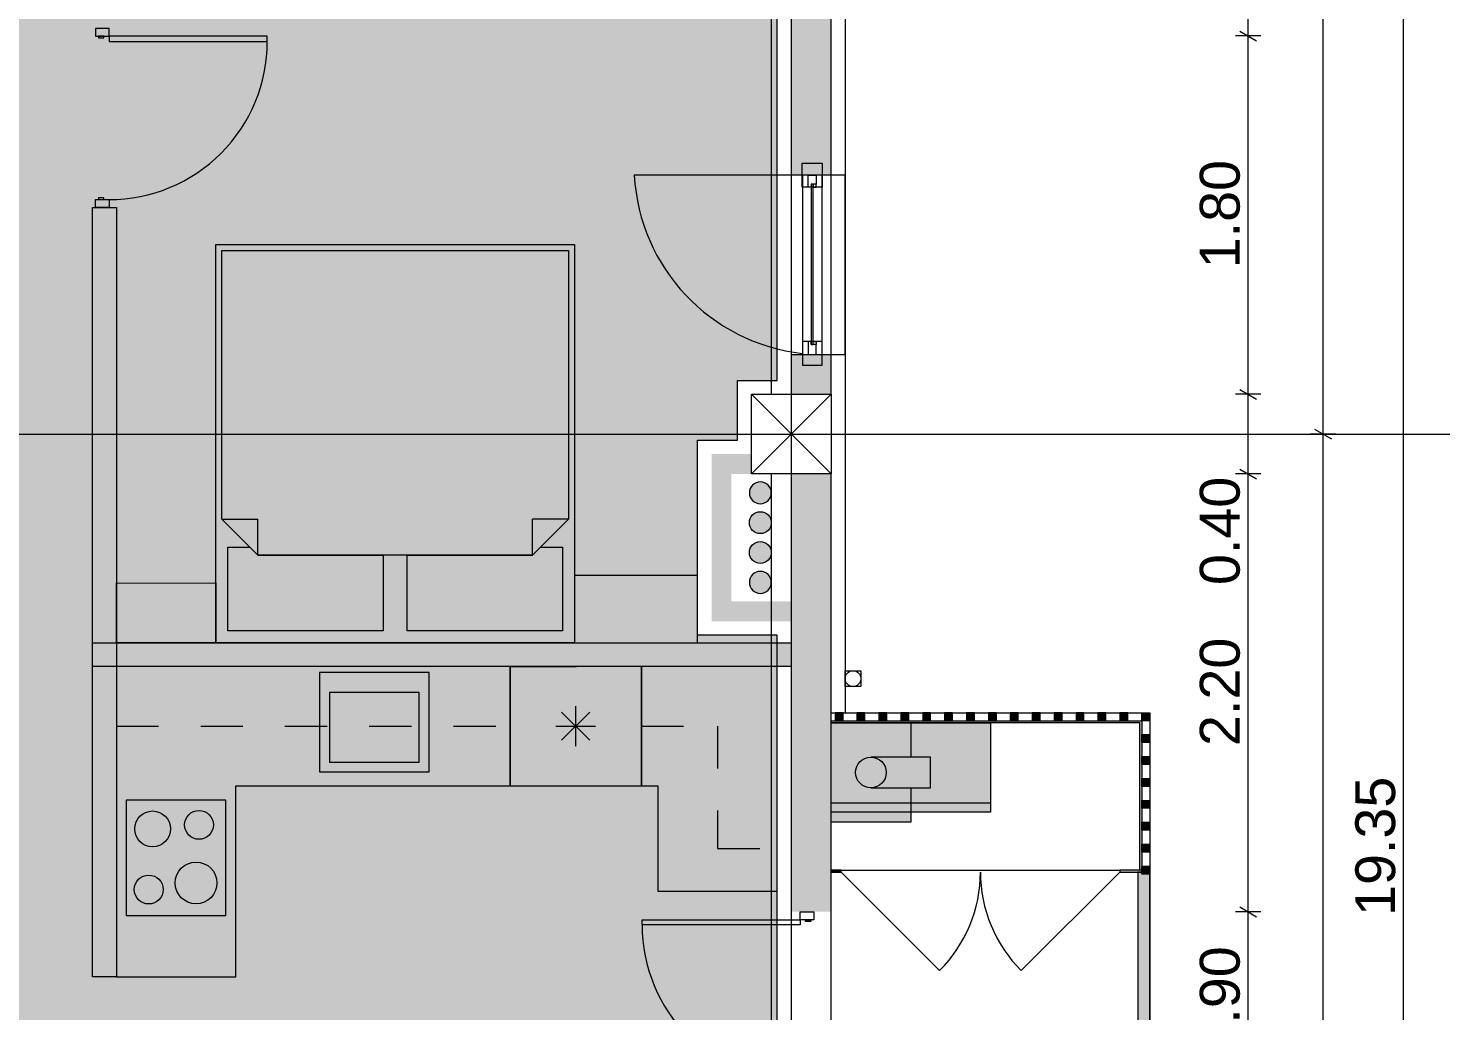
# Model space of a CAD drawing. Header units: millimetres. Extents: x 475159934 to 476245151, y 4620917055 to 4621447368.
# Drawn here: x 475293093 to 475300186, y 4621099719 to 4621104655 of the extents above; entities that cross this region are included whole.
import ezdxf

# ---------------------------------------------------------------- set-up
doc = ezdxf.new("R2010")
doc.units = ezdxf.units.MM
doc.header["$MEASUREMENT"] = 0
doc.linetypes.add('Dashed', pattern=[423.333333, 211.666667, -211.666667])
for name, color, linetype, lineweight in [('2D Drafting - General_Pen_No__1_Pen_No__7', 7, 'Continuous', 0), ('2D Drafting - General_Pen_No__250_Pen_No__2_Pen_No__250', 7, 'Continuous', 0), ('2D Drafting - General_Pen_No__250_Pen_No__2_Pen_No__7', 7, 'Continuous', 0), ('2D Drafting - General_Pen_No__250_Pen_No__7_Pen_No__250', 7, 'Continuous', 0), ('2D Drafting - General_Pen_No__250_Pen_No__7_Pen_No__7', 7, 'Continuous', 0), ('2D Drafting - General_Pen_No__7_Pen_No__7_Pen_No__7', 7, 'Continuous', 0), ('Doors_Pen_No__7_Pen_No__7_Pen_No__7', 7, 'Continuous', 0), ('G-Anno-Nplt_Pen_No__151', 151, 'Continuous', 0), ('G-Anno-Nplt_Pen_No__4', 7, 'Continuous', 0), ('gegmebi_Pen_No__1_Pen_No__7', 7, 'Continuous', 0), ('gegmebi_Pen_No__7_Pen_No__7', 7, 'Continuous', 0), ('kar-panjara_Pen_No__7_Pen_No__7_Pen_No__7', 7, 'Continuous', 0), ('New_0. გაღებები_Pen_No__210', 6, 'Continuous', 0), ('New_2D Drafting - General_Pen_No__250_Pen_No__7_Pen_No__255', 255, 'Continuous', 0), ('New_2D Drafting - General_Pen_No__30_Pen_No__9_Pen_No__9_Pen_No__255', 255, 'Continuous', 0), ('New_2D Drafting - General_Pen_No__30_Pen_No__9_Pen_No__9_Pen_No__7', 7, 'Continuous', 0), ('New_G-Anno-Nplt_Pen_No__255', 255, 'Continuous', 0), ('New_G-Anno-Nplt_Pen_No__4', 7, 'Continuous', 0), ('New_reg_nak_Pen_No__250', 7, 'Continuous', 0), ('New_reg_nak_Pen_No__7', 7, 'Continuous', 0), ('New_Structural - Bearing_Pen_No__250', 7, 'Continuous', 0), ('shaxtebi da milebi_Pen_No__1_Pen_No__1_Pen_No__1', 1, 'Continuous', 0), ('shaxtebi da milebi_Pen_No__5_Pen_No__5_Pen_No__5', 5, 'Continuous', 0), ('zoma_Pen_No__1', 1, 'Continuous', 0), ('zoma_Pen_No__142', 142, 'Continuous', 0), ('zoma_Pen_No__5_Pen_No__5', 5, 'Continuous', 0)]:
    doc.layers.add(name, color=color, linetype=linetype, lineweight=lineweight)
for name, color, linetype, lineweight, true_color in [('New_G-Anno-Nplt_Pen_No__252', 7, 'Continuous', 0, 0x666666), ('New_Interior - Furniture _Pen_No__252', 7, 'Continuous', 0, 0x666666), ('New_R03_Nakveti_Pen_No__252', 7, 'Continuous', 0, 0x666666), ('shaxtebi da milebi_Pen_No__5_Pen_No__5_Pen_No__252', 7, 'Continuous', 0, 0x666666)]:
    doc.layers.add(name, color=color, linetype=linetype, lineweight=lineweight, true_color=true_color)
for name, color, linetype in [('New_Interior - Furniture', 7, 'Continuous'), ('New_R03_Nakveti', 7, 'Continuous'), ('zoma', 7, 'Continuous')]:
    doc.layers.add(name, color=color, linetype=linetype)
doc.styles.add('GENERATED_STYLE_3', font='arial.ttf')
doc.dimstyles.new('GENERATED_STYLE__12', dxfattribs={"dimtxt": 500, "dimasz": 228, "dimexe": 0.18, "dimexo": 3, "dimgap": 0, "dimtad": 1, "dimtih": 1, "dimtoh": 1, "dimlfac": 0.001, "dimzin": 0, "dimdsep": 46, "dimtxsty": 'GENERATED_STYLE_3', "dimblk": 'ARROWHEAD_2', "dimblk1": 'ARROWHEAD_2', "dimblk2": 'ARROWHEAD_2', "dimcen": 0.09, "dimclrd": 1, "dimclre": 1, "dimclrt": 1, "dimadec": 0, "dimazin": 0, "dimtfac": 1, "dimtdec": 4, "dimtmove": 2, "dimatfit": 3, "dimfxl": 1, "dimtolj": 1, "dimtzin": 0, "dimarcsym": 0})
doc.dimstyles.new('GENERATED_STYLE__3', dxfattribs={"dimtxt": 200, "dimasz": 64.421331, "dimexe": 0.18, "dimexo": 3, "dimgap": 0, "dimtad": 1, "dimtih": 1, "dimtoh": 1, "dimlfac": 0.001, "dimzin": 0, "dimdsep": 46, "dimtxsty": 'GENERATED_STYLE_3', "dimblk": 'ARROWHEAD_2', "dimblk1": 'ARROWHEAD_2', "dimblk2": 'ARROWHEAD_2', "dimcen": 0.09, "dimclrd": 142, "dimclre": 142, "dimclrt": 142, "dimadec": 0, "dimazin": 0, "dimtfac": 1, "dimtdec": 4, "dimtmove": 0, "dimatfit": 3, "dimfxl": 1, "dimtolj": 1, "dimtzin": 0, "dimarcsym": 0})
doc.dimstyles.new('GENERATED_STYLE__6', dxfattribs={"dimtxt": 200, "dimasz": 64.421331, "dimexe": 0.18, "dimexo": 3, "dimgap": 0, "dimtad": 1, "dimlfac": 0.001, "dimzin": 0, "dimdsep": 46, "dimtxsty": 'GENERATED_STYLE_3', "dimblk": 'ARROWHEAD_2', "dimblk1": 'ARROWHEAD_2', "dimblk2": 'ARROWHEAD_2', "dimcen": 0.09, "dimclrd": 142, "dimclre": 142, "dimclrt": 142, "dimadec": 0, "dimazin": 0, "dimtfac": 1, "dimtdec": 4, "dimtmove": 0, "dimatfit": 3, "dimfxl": 1, "dimtolj": 1, "dimtzin": 0, "dimarcsym": 0})

# ---------------------------------------------------------------- blocks, each defined once
blk = doc.blocks.new('Kitchen Layout 26_2')
at = {"layer": 'New_Interior - Furniture _Pen_No__252', "color": 251, "linetype": 'Dashed', "lineweight": 0, "true_color": 0x666666}
for p, q in [((4009.1, 2811.2), (4009, 834.5)), ((4309.1, 2811.2), (4009.1, 2811.2)), ((4309, 834.5), (4309.1, 2811.2)), ((4009, 834.5), (4309, 834.5)), ((4309, 175.1), (4009, 175.1)), ((4009, 175.1), (4009, -207.5)), ((4309, -507.5), (4309, 175.1)), ((3394.3, -207.4), (3394.2, -507.4)), ((4009, -207.5), (3394.3, -207.4)), ((3394.2, -507.4), (4309, -507.5))]:
    blk.add_line(p, q, dxfattribs=at)
at = {"layer": 'New_Interior - Furniture _Pen_No__252', "color": 251, "linetype": 'Continuous', "lineweight": 0, "true_color": 0x666666}
for p, q in [((3829, 1740.9), (3829, 1290.9)), ((4179, 1740.9), (3829, 1740.9)), ((4179, 1290.9), (4179, 1740.9)), ((3829, 1290.9), (4179, 1290.9)), ((3938.3, 575.5), (4079.7, 434.1)), ((3938.3, 434.1), (4079.7, 575.5)), ((4009, 604.8), (4009, 404.8)), ((3909, 504.8), (4109, 504.8))]:
    blk.add_line(p, q, dxfattribs=at)
at = {"layer": 'New_Interior - Furniture _Pen_No__252', "color": 251, "linetype": 'Continuous', "lineweight": 0, "true_color": 0x666666, "flags": 128}
for points in [[(4309.1, 2811.2), (2750.7, 2811.2), (2750.7, 2211.2), (3709.1, 2211.2), (3709, 834.5), (4309, 834.5), (4309, 503.1)], [(3058, 2261.2), (3638, 2261.2), (3638, 2761.2), (3058, 2761.2)], [(3779, 1790.9), (3779, 1240.9), (4279, 1240.9), (4279, 1790.9)], [(3709, 834.5), (3709, 175.1), (4309, 175.1), (4309, 834.5)], [(3179.7, -507.4), (4309, -507.5), (4309, 175.1), (3709, 175.1), (3709, 92.5), (3179.7, 92.6)]]:
    blk.add_lwpolyline(points, close=True, dxfattribs=at)
at = {"layer": 'New_Interior - Furniture _Pen_No__252', "color": 251, "linetype": 'Continuous', "lineweight": 0, "true_color": 0x666666}
for centre, radius in [((3188.5, 2648.7), 72.5), ((3493, 2629.2), 90), ((3221.5, 2411.2), 105), ((3513.3, 2396.2), 72.5)]:
    blk.add_circle(centre, radius, dxfattribs=at)
blk = doc.blocks.new('Bed Layout 23_3')
at = {"layer": 'New_R03_Nakveti_Pen_No__252', "color": 251, "linetype": 'Continuous', "lineweight": 0, "true_color": 0x666666}
for p, q in [((-900, 0), (-1400, 0)), ((-1400, 0), (-1400, -300)), ((-900, -300), (-900, 0)), ((900, 0), (-900, 0)), ((-900, 0), (-900, -2000)), ((900, -2000), (900, 0)), ((-1400, -300), (-900, -300)), ((-690, -440), (-870, -620)), ((0, -440), (-690, -440)), ((-690, -440), (-690, -620)), ((690, -440), (0, -440)), ((870, -620), (690, -440)), ((690, -440), (690, -620)), ((-870, -620), (-870, -1970)), ((-870, -620), (-690, -620)), ((870, -620), (690, -620)), ((870, -1970), (870, -620)), ((-870, -1970), (0, -1970)), ((0, -1970), (870, -1970)), ((-900, -2000), (900, -2000))]:
    blk.add_line(p, q, dxfattribs=at)
at = {"layer": 'New_R03_Nakveti_Pen_No__252', "color": 251, "linetype": 'Continuous', "lineweight": 0, "true_color": 0x666666, "flags": 128}
for points in [[(-60, -440), (-60, -60), (-840, -60), (-840, -480), (-730, -480), (-690, -440)], [(690, -440), (730, -480), (840, -480), (840, -60), (60, -60), (60, -440)]]:
    blk.add_lwpolyline(points, close=True, dxfattribs=at)
blk = doc.blocks.new('*D772', base_point=(475826095.8, 4621095193.2))
at = {"layer": 'zoma_Pen_No__1', "color": 1, "linetype": 'Continuous', "lineweight": 0, "transparency": 16777216}
for p, q in [((475297124.3, 4621109991.4), (475297124.3, 4621110441.4)), ((475305220.5, 4621109991.4), (475305220.5, 4621110441.4)), ((475297211, 4621110366.4), (475297037.7, 4621110066.4)), ((475305133.9, 4621110066.4), (475305307.1, 4621110366.4)), ((475296977.6, 4621110216.4), (475297124.3, 4621110216.4)), ((475297124.3, 4621110216.4), (475305220.5, 4621110216.4)), ((475305220.5, 4621110216.4), (475305367.2, 4621110216.4))]:
    blk.add_line(p, q, dxfattribs=at)
at = {"layer": 'zoma_Pen_No__1', "color": 1, "lineweight": 0, "transparency": 16777216, "insert": (475302336.9, 4621110316.4), "char_height": 500, "attachment_point": 7, "style": 'GENERATED_STYLE_3'}
blk.add_mtext('\\A1;{\\pql;\\fArial|b0|i0|c204|p0;\\W1.000000;69.63}', dxfattribs=at)
blk = doc.blocks.new('ARROWHEAD_2')
at = {"color": 0, "linetype": 'Continuous', "lineweight": 0}
for p, q in [((-0.378, -0.655), (0.378, 0.655)), ((0, 0), (-1, 0))]:
    blk.add_line(p, q, dxfattribs=at)
blk = doc.blocks.new('*D816', base_point=(475826095.8, 4621095193.2))
at = {"layer": 'zoma_Pen_No__142', "color": 142, "linetype": 'Continuous', "lineweight": 0, "transparency": 16777216}
for p, q in [((475290248.8, 4621088996.9), (475290199.9, 4621088912.2)), ((475290224.3, 4621088891), (475290224.3, 4621089018.1)), ((475296748.8, 4621088996.9), (475296699.9, 4621088912.2)), ((475296724.3, 4621088891), (475296724.3, 4621089018.1)), ((475290224.3, 4621088954.5), (475296724.3, 4621088954.5))]:
    blk.add_line(p, q, dxfattribs=at)
at = {"layer": 'zoma_Pen_No__142', "color": 142, "lineweight": 0, "transparency": 16777216, "char_height": 200, "attachment_point": 7, "style": 'GENERATED_STYLE_3'}
for s, insert in [('\\A1;{\\pql;\\fArial|b0|i0|c204|p0;\\W1.000000;6.50}', (475293207.4, 4621088994.5)), ('\\A1;{\\pql;\\fArial|b0|i0|c204|p0;\\W1.000000;0.40}', (475296166, 4621088994.5))]:
    blk.add_mtext(s, dxfattribs=dict(at, insert=insert))
blk = doc.blocks.new('*D817', base_point=(475826095.8, 4621095193.2))
at = {"layer": 'zoma_Pen_No__142', "color": 142, "linetype": 'Continuous', "lineweight": 0, "transparency": 16777216}
for p, q in [((475296748.8, 4621088996.9), (475296699.9, 4621088912.2)), ((475296724.3, 4621088891), (475296724.3, 4621089018.1)), ((475297099.9, 4621088912.2), (475297148.8, 4621088996.9)), ((475297124.3, 4621088891), (475297124.3, 4621089018.1)), ((475296724.3, 4621088954.5), (475297124.3, 4621088954.5)), ((475297124.3, 4621088954.5), (475297165.8, 4621088954.5))]:
    blk.add_line(p, q, dxfattribs=at)
blk = doc.blocks.new('*D931', base_point=(475826095.8, 4621095193.2))
at = {"layer": 'zoma_Pen_No__142', "color": 142, "linetype": 'Continuous', "lineweight": 0, "transparency": 16777216}
for p, q in [((475299658.1, 4621102616.4), (475299530.9, 4621102616.4)), ((475299552.1, 4621102640.9), (475299636.9, 4621102592)), ((475299594.5, 4621095216.4), (475299594.5, 4621102616.4)), ((475299552.1, 4621095240.9), (475299636.9, 4621095192)), ((475299658.1, 4621095216.4), (475299530.9, 4621095216.4))]:
    blk.add_line(p, q, dxfattribs=at)
at = {"layer": 'zoma_Pen_No__142', "color": 142, "lineweight": 0, "transparency": 16777216, "insert": (475299554.5, 4621098649.5), "char_height": 200, "attachment_point": 7, "rotation": 90, "style": 'GENERATED_STYLE_3'}
blk.add_mtext('\\A1;{\\pql;\\fArial|b0|i0|c204|p0;\\W1.000000;7.40}', dxfattribs=at)
blk = doc.blocks.new('*D932', base_point=(475826095.8, 4621095193.2))
at = {"layer": 'zoma_Pen_No__142', "color": 142, "linetype": 'Continuous', "lineweight": 0, "transparency": 16777216}
for p, q in [((475299658.1, 4621110016.4), (475299530.9, 4621110016.4)), ((475299636.9, 4621109992), (475299552.1, 4621110040.9)), ((475299594.5, 4621102616.4), (475299594.5, 4621110016.4)), ((475299658.1, 4621102616.4), (475299530.9, 4621102616.4)), ((475299552.1, 4621102640.9), (475299636.9, 4621102592))]:
    blk.add_line(p, q, dxfattribs=at)
at = {"layer": 'zoma_Pen_No__142', "color": 142, "lineweight": 0, "transparency": 16777216, "insert": (475299554.5, 4621106049.5), "char_height": 200, "attachment_point": 7, "rotation": 90, "style": 'GENERATED_STYLE_3'}
blk.add_mtext('\\A1;{\\pql;\\fArial|b0|i0|c204|p0;\\W1.000000;7.40}', dxfattribs=at)
blk = doc.blocks.new('*D934', base_point=(475826095.8, 4621095193.2))
at = {"layer": 'zoma_Pen_No__142', "color": 142, "linetype": 'Continuous', "lineweight": 0, "transparency": 16777216}
for p, q in [((475300063, 4621110216.4), (475299935.8, 4621110216.4)), ((475300041.8, 4621110192), (475299957, 4621110240.9)), ((475299999.4, 4621110216.4), (475299999.4, 4621110257.9)), ((475299999.4, 4621090861.8), (475299999.4, 4621110216.4)), ((475300063, 4621090861.8), (475299935.8, 4621090861.8)), ((475299957, 4621090886.3), (475300041.8, 4621090837.3)), ((475299999.4, 4621090820.3), (475299999.4, 4621090861.8))]:
    blk.add_line(p, q, dxfattribs=at)
at = {"layer": 'zoma_Pen_No__142', "color": 142, "lineweight": 0, "transparency": 16777216, "insert": (475299959.4, 4621100195.9), "char_height": 200, "attachment_point": 7, "rotation": 90, "style": 'GENERATED_STYLE_3'}
blk.add_mtext('\\A1;{\\pql;\\fArial|b0|i0|c204|p0;\\W1.000000;19.35}', dxfattribs=at)
blk = doc.blocks.new('*D941', base_point=(475826095.8, 4621095193.2))
at = {"layer": 'zoma_Pen_No__142', "color": 142, "linetype": 'Continuous', "lineweight": 0, "transparency": 16777216}
for p, q in [((475299282.4, 4621100216.4), (475299155.2, 4621100216.4)), ((475299176.4, 4621100240.9), (475299261.2, 4621100192)), ((475299218.8, 4621099316.4), (475299218.8, 4621100216.4)), ((475299282.4, 4621099316.4), (475299155.2, 4621099316.4)), ((475299176.4, 4621099340.9), (475299261.2, 4621099292))]:
    blk.add_line(p, q, dxfattribs=at)
at = {"layer": 'zoma_Pen_No__142', "color": 142, "lineweight": 0, "transparency": 16777216, "insert": (475299178.8, 4621099499.5), "char_height": 200, "attachment_point": 7, "rotation": 90, "style": 'GENERATED_STYLE_3'}
blk.add_mtext('\\A1;{\\pql;\\fArial|b0|i0|c204|p0;\\W1.000000;0.90}', dxfattribs=at)
blk = doc.blocks.new('*D942', base_point=(475826095.8, 4621095193.2))
at = {"layer": 'zoma_Pen_No__142', "color": 142, "linetype": 'Continuous', "lineweight": 0, "transparency": 16777216}
for p, q in [((475299282.4, 4621102416.4), (475299155.2, 4621102416.4)), ((475299176.4, 4621102440.9), (475299261.2, 4621102392)), ((475299218.8, 4621100216.4), (475299218.8, 4621102416.4)), ((475299282.4, 4621100216.4), (475299155.2, 4621100216.4)), ((475299176.4, 4621100240.9), (475299261.2, 4621100192))]:
    blk.add_line(p, q, dxfattribs=at)
at = {"layer": 'zoma_Pen_No__142', "color": 142, "lineweight": 0, "transparency": 16777216, "char_height": 200, "attachment_point": 7, "rotation": 90, "style": 'GENERATED_STYLE_3'}
for s, insert in [('\\A1;{\\pql;\\fArial|b0|i0|c204|p0;\\W1.000000;0.40}', (475299178.8, 4621101858.1)), ('\\A1;{\\pql;\\fArial|b0|i0|c204|p0;\\W1.000000;2.20}', (475299178.8, 4621101049.5))]:
    blk.add_mtext(s, dxfattribs=dict(at, insert=insert))
blk = doc.blocks.new('*D943', base_point=(475826095.8, 4621095193.2))
at = {"layer": 'zoma_Pen_No__142', "color": 142, "linetype": 'Continuous', "lineweight": 0, "transparency": 16777216}
for p, q in [((475299176.4, 4621102840.9), (475299261.2, 4621102792)), ((475299282.4, 4621102816.4), (475299155.2, 4621102816.4)), ((475299218.8, 4621102416.4), (475299218.8, 4621102816.4)), ((475299282.4, 4621102416.4), (475299155.2, 4621102416.4)), ((475299176.4, 4621102440.9), (475299261.2, 4621102392))]:
    blk.add_line(p, q, dxfattribs=at)
blk = doc.blocks.new('*D944', base_point=(475826095.8, 4621095193.2))
at = {"layer": 'zoma_Pen_No__142', "color": 142, "linetype": 'Continuous', "lineweight": 0, "transparency": 16777216}
for p, q in [((475299282.4, 4621104616.4), (475299155.2, 4621104616.4)), ((475299176.4, 4621104640.9), (475299261.2, 4621104592)), ((475299218.8, 4621102816.4), (475299218.8, 4621104616.4)), ((475299176.4, 4621102840.9), (475299261.2, 4621102792)), ((475299282.4, 4621102816.4), (475299155.2, 4621102816.4))]:
    blk.add_line(p, q, dxfattribs=at)
at = {"layer": 'zoma_Pen_No__142', "color": 142, "lineweight": 0, "transparency": 16777216, "insert": (475299178.8, 4621103449.5), "char_height": 200, "attachment_point": 7, "rotation": 90, "style": 'GENERATED_STYLE_3'}
blk.add_mtext('\\A1;{\\pql;\\fArial|b0|i0|c204|p0;\\W1.000000;1.80}', dxfattribs=at)
blk = doc.blocks.new('*D945', base_point=(475826095.8, 4621095193.2))
at = {"layer": 'zoma_Pen_No__142', "color": 142, "linetype": 'Continuous', "lineweight": 0, "transparency": 16777216}
for p, q in [((475299282.4, 4621104616.4), (475299155.2, 4621104616.4)), ((475299176.4, 4621104640.9), (475299261.2, 4621104592))]:
    blk.add_line(p, q, dxfattribs=at)
blk = doc.blocks.new('*D946', base_point=(475826095.8, 4621095193.2))
at = {"layer": 'zoma_Pen_No__142', "color": 142, "linetype": 'Continuous', "lineweight": 0, "transparency": 16777216}
for p, q in [((475299282.4, 4621104616.4), (475299155.2, 4621104616.4)), ((475299176.4, 4621104640.9), (475299261.2, 4621104592))]:
    blk.add_line(p, q, dxfattribs=at)
blk = doc.blocks.new('*D947', base_point=(475826095.8, 4621095193.2))
at = {"layer": 'zoma_Pen_No__142', "color": 142, "linetype": 'Continuous', "lineweight": 0, "transparency": 16777216}
for p, q in [((475299282.4, 4621109816.4), (475299155.2, 4621109816.4)), ((475299176.4, 4621109840.9), (475299261.2, 4621109792)), ((475299218.8, 4621104616.4), (475299218.8, 4621109816.4)), ((475299282.4, 4621104616.4), (475299155.2, 4621104616.4)), ((475299176.4, 4621104640.9), (475299261.2, 4621104592))]:
    blk.add_line(p, q, dxfattribs=at)
at = {"layer": 'zoma_Pen_No__142', "color": 142, "lineweight": 0, "transparency": 16777216, "char_height": 200, "attachment_point": 7, "rotation": 90, "style": 'GENERATED_STYLE_3'}
for s, insert in [('\\A1;{\\pql;\\fArial|b0|i0|c204|p0;\\W1.000000;0.40}', (475299178.8, 4621109258.1)), ('\\A1;{\\pql;\\fArial|b0|i0|c204|p0;\\W1.000000;5.20}', (475299178.8, 4621106949.5))]:
    blk.add_mtext(s, dxfattribs=dict(at, insert=insert))

msp = doc.modelspace()

# ---------------------------------------------------------------- hatches: boundary and pattern name
at = {"layer": '2D Drafting - General_Pen_No__250_Pen_No__2_Pen_No__7', "linetype": 'Continuous', "lineweight": 0}
for points in [[(475293416.195, 4621099890.601), (475293416.195, 4621103754.636), (475293535.588, 4621103754.636), (475293535.588, 4621099890.601)], [(475293416.195, 4621101568.311), (475296924.343, 4621101568.311), (475296924.343, 4621101448.918), (475293416.195, 4621101448.918)]]:
    msp.add_hatch(color=7, dxfattribs=at).paths.add_polyline_path(points)
at = {"layer": '2D Drafting - General_Pen_No__250_Pen_No__7_Pen_No__7', "linetype": 'Continuous', "lineweight": 0}
for points in [[(475296924.343, 4621109816.425), (475296924.343, 4621103916.425), (475297124.343, 4621103916.425), (475297124.343, 4621109816.425)], [(475296924.343, 4621103016.431), (475296924.343, 4621102816.431), (475297124.343, 4621102816.431), (475297124.343, 4621103016.431)], [(475296924.343, 4621101676.243), (475296524.343, 4621101676.243), (475296524.343, 4621102516.431), (475296624.343, 4621102516.431), (475296724.343, 4621102516.431), (475296724.343, 4621102416.431), (475296624.343, 4621102416.431), (475296624.343, 4621101776.431), (475296924.343, 4621101776.431)], [(475296924.343, 4621102416.431), (475296924.343, 4621100216.43), (475297124.343, 4621100216.43), (475297124.343, 4621102416.431)], [(475298674.256, 4621100425.801), (475298674.256, 4621101166.422), (475297124.343, 4621101166.422), (475297124.343, 4621101176.422), (475298674.256, 4621101176.422), (475298684.256, 4621101176.422), (475298684.256, 4621100425.801)], [(475297124.343, 4621100416.095), (475297174.26, 4621100416.095), (475297174.26, 4621100426.095), (475297124.343, 4621100426.095)], [(475298574.26, 4621100416.095), (475298684.26, 4621100416.095), (475298684.26, 4621100426.095), (475298574.26, 4621100426.095)]]:
    msp.add_hatch(color=7, dxfattribs=at).paths.add_polyline_path(points)
at = {"layer": 'G-Anno-Nplt_Pen_No__151', "linetype": 'Continuous', "lineweight": 0, "true_color": 0x1f2f3f}
msp.add_hatch(color=169, dxfattribs=at).paths.add_polyline_path([(475290024.343, 4621102216.431), (475290024.343, 4621102146.425), (475290024.343, 4621100010.601), (475290094.343, 4621100010.601), (475290094.343, 4621095486.431), (475290294.343, 4621095486.431), (475290294.343, 4621095286.431), (475293554.343, 4621095286.431), (475293554.343, 4621097586.431), (475296854.343, 4621097586.431), (475296854.343, 4621101606.237), (475296454.343, 4621101606.237), (475296454.343, 4621102586.425), (475296654.343, 4621102586.425), (475296654.343, 4621102886.425), (475296854.343, 4621102886.425), (475296854.343, 4621108846.432), (475293356.94, 4621108846.432), (475293356.94, 4621109946.425), (475290294.343, 4621109946.425), (475290294.343, 4621109746.425), (475290294.343, 4621106007.292), (475290224.343, 4621106007.292), (475290224.343, 4621105126.807), (475290624.343, 4621105126.8), (475290624.343, 4621104366.782), (475290094.343, 4621104366.782), (475290094.343, 4621102886.425), (475290294.343, 4621102886.425), (475290294.343, 4621102786.425), (475290814.531, 4621102786.425), (475290814.531, 4621102216.431)])
at = {"layer": 'New_2D Drafting - General_Pen_No__250_Pen_No__7_Pen_No__255', "linetype": 'Continuous', "lineweight": 0}
for points in [[(475297124.338, 4621101166.423), (475297124.343, 4621100666.423), (475297524.338, 4621100666.427), (475297524.337, 4621100839.412), (475297624.34, 4621100839.413), (475297624.338, 4621100993.439), (475297524.335, 4621100993.438), (475297524.334, 4621101166.427)], [(475297124.338, 4621101166.423), (475297124.338, 4621100716.423), (475297924.338, 4621100716.423), (475297924.338, 4621101166.423)]]:
    msp.add_hatch(color=255, dxfattribs=at).paths.add_polyline_path(points)
at = {"layer": 'New_2D Drafting - General_Pen_No__30_Pen_No__9_Pen_No__9_Pen_No__255', "linetype": 'Continuous', "lineweight": 0}
for points in [[(475297144.26, 4621101216.422), (475297144.26, 4621101176.422), (475297184.26, 4621101176.422), (475297184.26, 4621101216.422)], [(475297254.26, 4621101216.422), (475297254.26, 4621101176.422), (475297294.26, 4621101176.422), (475297294.26, 4621101216.422)], [(475297364.26, 4621101216.422), (475297364.26, 4621101176.422), (475297404.26, 4621101176.422), (475297404.26, 4621101216.422)], [(475297474.26, 4621101216.422), (475297474.26, 4621101176.422), (475297514.26, 4621101176.422), (475297514.26, 4621101216.422)], [(475297584.26, 4621101216.422), (475297584.26, 4621101176.422), (475297624.26, 4621101176.422), (475297624.26, 4621101216.422)], [(475297694.26, 4621101216.422), (475297694.26, 4621101176.422), (475297734.26, 4621101176.422), (475297734.26, 4621101216.422)], [(475297804.26, 4621101216.422), (475297804.26, 4621101176.422), (475297844.26, 4621101176.422), (475297844.26, 4621101216.422)], [(475297914.26, 4621101216.422), (475297914.26, 4621101176.422), (475297954.26, 4621101176.422), (475297954.26, 4621101216.422)], [(475298024.26, 4621101216.422), (475298024.26, 4621101176.422), (475298064.26, 4621101176.422), (475298064.26, 4621101216.422)], [(475298134.26, 4621101216.422), (475298134.26, 4621101176.422), (475298174.26, 4621101176.422), (475298174.26, 4621101216.422)], [(475298244.26, 4621101216.422), (475298244.26, 4621101176.422), (475298284.26, 4621101176.422), (475298284.26, 4621101216.422)], [(475298354.26, 4621101216.422), (475298354.26, 4621101176.422), (475298394.26, 4621101176.422), (475298394.26, 4621101216.422)], [(475298464.26, 4621101216.422), (475298464.26, 4621101176.422), (475298504.26, 4621101176.422), (475298504.26, 4621101216.422)], [(475298574.26, 4621101216.422), (475298574.26, 4621101176.422), (475298614.26, 4621101176.422), (475298614.26, 4621101216.422)], [(475298724.26, 4621101176.423), (475298684.26, 4621101176.423), (475298684.26, 4621101216.423), (475298724.26, 4621101216.423)], [(475298724.26, 4621101066.423), (475298684.26, 4621101066.423), (475298684.26, 4621101106.423), (475298724.26, 4621101106.423)], [(475298724.26, 4621100956.423), (475298684.26, 4621100956.423), (475298684.26, 4621100996.423), (475298724.26, 4621100996.423)], [(475298724.26, 4621100846.423), (475298684.26, 4621100846.423), (475298684.26, 4621100886.423), (475298724.26, 4621100886.423)], [(475298724.26, 4621100736.423), (475298684.26, 4621100736.423), (475298684.26, 4621100776.423), (475298724.26, 4621100776.423)], [(475298724.26, 4621100626.423), (475298684.26, 4621100626.423), (475298684.26, 4621100666.423), (475298724.26, 4621100666.423)], [(475298724.26, 4621100516.423), (475298684.26, 4621100516.423), (475298684.26, 4621100556.423), (475298724.26, 4621100556.423)], [(475298724.26, 4621100406.423), (475298684.26, 4621100406.423), (475298684.26, 4621100446.423), (475298724.26, 4621100446.423)]]:
    msp.add_hatch(color=255, dxfattribs=at).paths.add_polyline_path(points)
at = {"layer": 'New_G-Anno-Nplt_Pen_No__255', "linetype": 'Continuous', "lineweight": 0}
for points in [[(475296454.343, 4621101906.316), (475295835.588, 4621101906.316), (475295835.588, 4621101568.311), (475296454.343, 4621101568.311)], [(475298724.26, 4621095016.431), (475298724.26, 4621100416.095), (475298664.26, 4621100416.095), (475298664.26, 4621095076.431), (475297124.343, 4621095076.431), (475297124.343, 4621095016.431)]]:
    msp.add_hatch(color=255, dxfattribs=at).paths.add_polyline_path(points)
at = {"layer": 'shaxtebi da milebi_Pen_No__1_Pen_No__1_Pen_No__1', "linetype": 'Continuous', "lineweight": 0}
msp.add_hatch(color=1, dxfattribs=at).paths.add_polyline_path([(475296769.343, 4621102266.431, -1), (475296769.343, 4621102376.431, -1)])
at = {"layer": 'shaxtebi da milebi_Pen_No__5_Pen_No__5_Pen_No__252', "linetype": 'Continuous', "lineweight": 0, "true_color": 0x666666}
msp.add_hatch(color=251, dxfattribs=at).paths.add_polyline_path([(475296824.343, 4621101871.399, 1), (475296714.343, 4621101871.399, 1)])
at = {"layer": 'shaxtebi da milebi_Pen_No__5_Pen_No__5_Pen_No__5', "linetype": 'Continuous', "lineweight": 0}
for points in [[(475296769.343, 4621102226.431, -1), (475296769.343, 4621102116.431, -1)], [(475296769.343, 4621102076.431, -1), (475296769.343, 4621101966.431, -1)]]:
    msp.add_hatch(color=5, dxfattribs=at).paths.add_polyline_path(points)

# ---------------------------------------------------------------- linework, layer by layer
at = {"layer": '2D Drafting - General_Pen_No__1_Pen_No__7', "color": 7, "linetype": 'Continuous', "lineweight": 0}
for p, q in [((475297124.343, 4621102416.431), (475296724.343, 4621102816.431)), ((475296724.343, 4621102416.431), (475297124.343, 4621102816.431))]:
    msp.add_line(p, q, dxfattribs=at)
at = {"layer": '2D Drafting - General_Pen_No__1_Pen_No__7', "color": 7, "linetype": 'Continuous', "lineweight": 0, "flags": 128}
for points in [[(475297124.343, 4621102816.431), (475297124.343, 4621109816.431), (475296824.343, 4621109816.431), (475296824.343, 4621102816.431)], [(475297124.343, 4621102416.431), (475296724.343, 4621102416.431), (475296724.343, 4621102816.431), (475297124.343, 4621102816.431)], [(475297124.343, 4621095416.431), (475297124.343, 4621102416.431), (475296824.343, 4621102416.431), (475296824.343, 4621095416.431)]]:
    msp.add_lwpolyline(points, close=True, dxfattribs=at)
at = {"layer": '2D Drafting - General_Pen_No__1_Pen_No__7', "color": 7, "linetype": 'Continuous', "lineweight": 0}
msp.add_circle((475297234.275, 4621101387.748), 40, dxfattribs=at)
at = {"layer": '2D Drafting - General_Pen_No__250_Pen_No__2_Pen_No__250', "color": 7, "linetype": 'Continuous', "lineweight": 0, "flags": 128}
for points in [[(475293416.195, 4621099890.601), (475293416.195, 4621103754.636), (475293535.588, 4621103754.636), (475293535.588, 4621099890.601)], [(475293416.195, 4621101568.311), (475296924.343, 4621101568.311), (475296924.343, 4621101448.918), (475293416.195, 4621101448.918)]]:
    msp.add_lwpolyline(points, close=True, dxfattribs=at)
at = {"layer": '2D Drafting - General_Pen_No__250_Pen_No__7_Pen_No__250', "color": 7, "linetype": 'Continuous', "lineweight": 0, "flags": 128}
for points in [[(475298674.256, 4621100425.801), (475298674.256, 4621101166.422), (475297124.343, 4621101166.422), (475297124.343, 4621101176.422), (475298674.256, 4621101176.422), (475298684.256, 4621101176.422), (475298684.256, 4621100425.801)], [(475297124.343, 4621100416.095), (475297174.26, 4621100416.095), (475297174.26, 4621100426.095), (475297124.343, 4621100426.095)], [(475298574.26, 4621100416.095), (475298684.26, 4621100416.095), (475298684.26, 4621100426.095), (475298574.26, 4621100426.095)]]:
    msp.add_lwpolyline(points, close=True, dxfattribs=at)
at = {"layer": '2D Drafting - General_Pen_No__7_Pen_No__7_Pen_No__7', "color": 7, "linetype": 'Continuous', "lineweight": 0}
for centre, start, end in [((475293499.2, 4621104588.458), 269.9983173, 0), ((475296969.82, 4621100150.252), 179.9985151, 270.0001966)]:
    msp.add_arc(centre, 794.311, start, end, dxfattribs=at)
at = {"layer": 'Doors_Pen_No__7_Pen_No__7_Pen_No__7', "color": 7, "linetype": 'Continuous', "lineweight": 0, "flags": 128}
for points in [[(475293431.466, 4621104654.636), (475293431.466, 4621104615.125), (475293499.2, 4621104615.125), (475293499.2, 4621104654.636)], [(475293445.866, 4621104615.125), (475293445.866, 4621104606.236), (475293472.533, 4621104606.236), (475293472.533, 4621104615.125)], [(475293499.2, 4621104615.125), (475293499.2, 4621104588.458), (475294293.511, 4621104588.458), (475294293.511, 4621104615.125)], [(475293431.443, 4621103754.636), (475293431.443, 4621103794.147), (475293499.176, 4621103794.147), (475293499.176, 4621103754.636)], [(475293445.843, 4621103803.036), (475293445.843, 4621103794.147), (475293472.51, 4621103794.147), (475293472.51, 4621103803.036)], [(475297037.555, 4621100216.428), (475297037.554, 4621100176.917), (475296969.82, 4621100176.919), (475296969.821, 4621100216.43)], [(475296969.82, 4621100176.919), (475296969.82, 4621100150.252), (475296175.509, 4621100150.273), (475296175.509, 4621100176.94)], [(475297023.154, 4621100176.918), (475297023.153, 4621100168.029), (475296996.487, 4621100168.029), (475296996.487, 4621100176.918)]]:
    msp.add_lwpolyline(points, close=True, dxfattribs=at)
at = {"layer": 'G-Anno-Nplt_Pen_No__4', "color": 7, "linetype": 'Continuous', "lineweight": 0, "flags": 128}
msp.add_lwpolyline([(475290294.343, 4621095286.431), (475293554.343, 4621095286.431), (475293554.343, 4621097586.431), (475296854.343, 4621097586.431), (475296854.343, 4621101606.237), (475296454.343, 4621101606.237), (475296454.343, 4621102586.425), (475296654.343, 4621102586.425), (475296654.343, 4621102886.425), (475296854.343, 4621102886.425), (475296854.343, 4621108846.432), (475293356.94, 4621108846.432), (475293356.94, 4621109946.425), (475290294.343, 4621109946.425)], dxfattribs=at)
msp.add_lwpolyline([(475297124.343, 4621097316.431), (475297124.343, 4621101216.422), (475298724.259, 4621101216.423), (475298724.259, 4621095016.431), (475297124.35, 4621095016.431), (475297124.35, 4621095416.431), (475296724.343, 4621095416.431), (475296724.343, 4621095016.431), (475293824.343, 4621095016.431), (475293824.343, 4621097316.431)], close=True, dxfattribs=at)
at = {"layer": 'gegmebi_Pen_No__1_Pen_No__7', "color": 7, "linetype": 'Continuous', "lineweight": 0, "flags": 128}
for points in [[(475297524.337, 4621100839.412), (475297524.338, 4621100666.427), (475297124.343, 4621100666.423), (475297124.338, 4621101166.423), (475297524.334, 4621101166.427), (475297524.335, 4621100993.438)], [(475297324.338, 4621100839.41), (475297624.34, 4621100839.413), (475297624.338, 4621100993.439), (475297324.337, 4621100993.436)]]:
    msp.add_lwpolyline(points, dxfattribs=at)
at = {"layer": 'gegmebi_Pen_No__7_Pen_No__7', "color": 7, "linetype": 'Continuous', "lineweight": 0}
for p, q in [((475297194.275, 4621101347.748), (475297194.275, 4621101427.748)), ((475297194.275, 4621101427.748), (475297274.275, 4621101427.748)), ((475297274.275, 4621101427.748), (475297274.275, 4621101347.748)), ((475297274.275, 4621101347.748), (475297194.275, 4621101347.748))]:
    msp.add_line(p, q, dxfattribs=at)
at = {"layer": 'kar-panjara_Pen_No__7_Pen_No__7_Pen_No__7', "color": 7, "linetype": 'Continuous', "lineweight": 0, "flags": 128}
for points in [[(475296980.019, 4621103856.75), (475296979.991, 4621103976.75), (475297079.991, 4621103976.75), (475297079.991, 4621103856.75)], [(475297079.993, 4621103016.425), (475297079.962, 4621103916.425), (475296980.136, 4621103916.425), (475296980.046, 4621103016.425)], [(475297049.875, 4621103916.425), (475297049.875, 4621103871.425), (475297034.875, 4621103871.425), (475297024.875, 4621103871.425), (475297024.875, 4621103856.75), (475297009.875, 4621103856.75), (475297009.875, 4621103916.425)], [(475297034.875, 4621103066.852), (475297034.875, 4621103871.425), (475297024.875, 4621103871.425), (475297024.875, 4621103066.852)], [(475297049.875, 4621103856.75), (475297049.875, 4621103871.425), (475297034.875, 4621103871.425), (475297034.875, 4621103856.75)], [(475296980.046, 4621103081.852), (475296980.046, 4621102961.852), (475297079.991, 4621102961.852), (475297079.991, 4621103081.852)], [(475297049.875, 4621103016.422), (475297049.875, 4621103066.852), (475297034.875, 4621103066.852), (475297024.875, 4621103066.852), (475297024.875, 4621103081.852), (475297009.875, 4621103081.852), (475297009.875, 4621103016.422)], [(475297049.875, 4621103081.852), (475297049.875, 4621103066.852), (475297034.875, 4621103066.852), (475297034.875, 4621103081.852)]]:
    msp.add_lwpolyline(points, close=True, dxfattribs=at)
at = {"layer": 'New_0. გაღებები_Pen_No__210', "color": 6, "linetype": 'Continuous', "lineweight": 0}
msp.add_line((475296980.136, 4621103916.431), (475296136.283, 4621103916.431), dxfattribs=at)
msp.add_arc((475297087.809, 4621103968.283), 952.937, 183.1191243, 263.5037789, dxfattribs=at)
at = {"layer": 'New_2D Drafting - General_Pen_No__30_Pen_No__9_Pen_No__9_Pen_No__7', "color": 7, "linetype": 'Continuous', "lineweight": 0, "flags": 128}
for points in [[(475297144.26, 4621101216.422), (475297144.26, 4621101176.422), (475297184.26, 4621101176.422), (475297184.26, 4621101216.422)], [(475297254.26, 4621101216.422), (475297254.26, 4621101176.422), (475297294.26, 4621101176.422), (475297294.26, 4621101216.422)], [(475297364.26, 4621101216.422), (475297364.26, 4621101176.422), (475297404.26, 4621101176.422), (475297404.26, 4621101216.422)], [(475297474.26, 4621101216.422), (475297474.26, 4621101176.422), (475297514.26, 4621101176.422), (475297514.26, 4621101216.422)], [(475297584.26, 4621101216.422), (475297584.26, 4621101176.422), (475297624.26, 4621101176.422), (475297624.26, 4621101216.422)], [(475297694.26, 4621101216.422), (475297694.26, 4621101176.422), (475297734.26, 4621101176.422), (475297734.26, 4621101216.422)], [(475297804.26, 4621101216.422), (475297804.26, 4621101176.422), (475297844.26, 4621101176.422), (475297844.26, 4621101216.422)], [(475297914.26, 4621101216.422), (475297914.26, 4621101176.422), (475297954.26, 4621101176.422), (475297954.26, 4621101216.422)], [(475298024.26, 4621101216.422), (475298024.26, 4621101176.422), (475298064.26, 4621101176.422), (475298064.26, 4621101216.422)], [(475298134.26, 4621101216.422), (475298134.26, 4621101176.422), (475298174.26, 4621101176.422), (475298174.26, 4621101216.422)], [(475298244.26, 4621101216.422), (475298244.26, 4621101176.422), (475298284.26, 4621101176.422), (475298284.26, 4621101216.422)], [(475298354.26, 4621101216.422), (475298354.26, 4621101176.422), (475298394.26, 4621101176.422), (475298394.26, 4621101216.422)], [(475298464.26, 4621101216.422), (475298464.26, 4621101176.422), (475298504.26, 4621101176.422), (475298504.26, 4621101216.422)], [(475298574.26, 4621101216.422), (475298574.26, 4621101176.422), (475298614.26, 4621101176.422), (475298614.26, 4621101216.422)], [(475298724.26, 4621101176.423), (475298684.26, 4621101176.423), (475298684.26, 4621101216.423), (475298724.26, 4621101216.423)], [(475298724.26, 4621101066.423), (475298684.26, 4621101066.423), (475298684.26, 4621101106.423), (475298724.26, 4621101106.423)], [(475298724.26, 4621100956.423), (475298684.26, 4621100956.423), (475298684.26, 4621100996.423), (475298724.26, 4621100996.423)], [(475298724.26, 4621100846.423), (475298684.26, 4621100846.423), (475298684.26, 4621100886.423), (475298724.26, 4621100886.423)], [(475298724.26, 4621100736.423), (475298684.26, 4621100736.423), (475298684.26, 4621100776.423), (475298724.26, 4621100776.423)], [(475298724.26, 4621100626.423), (475298684.26, 4621100626.423), (475298684.26, 4621100666.423), (475298724.26, 4621100666.423)], [(475298724.26, 4621100516.423), (475298684.26, 4621100516.423), (475298684.26, 4621100556.423), (475298724.26, 4621100556.423)], [(475298724.26, 4621100406.423), (475298684.26, 4621100406.423), (475298684.26, 4621100446.423), (475298724.26, 4621100446.423)]]:
    msp.add_lwpolyline(points, close=True, dxfattribs=at)
at = {"layer": 'New_G-Anno-Nplt_Pen_No__252', "color": 251, "linetype": 'Continuous', "lineweight": 0, "true_color": 0x666666, "flags": 128}
msp.add_lwpolyline([(475296454.343, 4621101906.316), (475295835.588, 4621101906.316), (475295835.588, 4621101568.311), (475296454.343, 4621101568.311)], close=True, dxfattribs=at)
at = {"layer": 'New_G-Anno-Nplt_Pen_No__4', "color": 7, "linetype": 'Continuous', "lineweight": 0, "flags": 128}
msp.add_lwpolyline([(475298724.26, 4621095016.431), (475298724.26, 4621100416.095), (475298664.26, 4621100416.095), (475298664.26, 4621095076.431), (475297124.343, 4621095076.431), (475297124.343, 4621095016.431)], close=True, dxfattribs=at)
at = {"layer": 'New_reg_nak_Pen_No__250', "color": 7, "linetype": 'Continuous', "lineweight": 0}
for p, q in [((475297924.338, 4621100761.901), (475297124.338, 4621100761.901)), ((475297174.26, 4621100426.095), (475298574.26, 4621100426.095))]:
    msp.add_line(p, q, dxfattribs=at)
at = {"layer": 'New_reg_nak_Pen_No__250', "color": 7, "linetype": 'Continuous', "lineweight": 0, "flags": 128}
msp.add_lwpolyline([(475297124.338, 4621101166.423), (475297924.338, 4621101166.423), (475297924.338, 4621100716.423), (475297124.338, 4621100716.423)], close=True, dxfattribs=at)
at = {"layer": 'New_reg_nak_Pen_No__250', "color": 7, "linetype": 'Continuous', "lineweight": 0}
msp.add_circle((475297324.338, 4621100916.423), 77.013, dxfattribs=at)
at = {"layer": 'New_reg_nak_Pen_No__7', "color": 7, "linetype": 'Continuous', "lineweight": 0, "flags": 128}
msp.add_lwpolyline([(475296724.343, 4621110216.431), (475296724.343, 4621110286.431), (475297194.369, 4621110286.431), (475297194.314, 4621101216.422)], dxfattribs=at)
msp.add_lwpolyline([(475296924.339, 4621103016.425), (475297194.339, 4621103016.425), (475297194.339, 4621103916.425), (475296924.339, 4621103916.425)], close=True, dxfattribs=at)
at = {"layer": 'New_Structural - Bearing_Pen_No__250', "color": 7, "linetype": 'Continuous', "lineweight": 0}
for p, q in [((475297174.26, 4621100416.095), (475297669.235, 4621099921.12)), ((475298574.26, 4621100416.095), (475298079.285, 4621099921.12))]:
    msp.add_line(p, q, dxfattribs=at)
for centre, start, end in [((475297174.26, 4621100416.095), 315, 0), ((475298574.26, 4621100416.095), 180, 225)]:
    msp.add_arc(centre, 700, start, end, dxfattribs=at)
at = {"layer": 'shaxtebi da milebi_Pen_No__1_Pen_No__1_Pen_No__1', "color": 1, "linetype": 'Continuous', "lineweight": 0, "flags": 128}
msp.add_lwpolyline([(475296769.343, 4621102266.431, 1), (475296769.343, 4621102376.431, 1)], format="xyb", close=True, dxfattribs=at)
at = {"layer": 'shaxtebi da milebi_Pen_No__5_Pen_No__5_Pen_No__252', "color": 251, "linetype": 'Continuous', "lineweight": 0, "true_color": 0x666666, "flags": 128}
msp.add_lwpolyline([(475296824.343, 4621101871.399, 1), (475296714.343, 4621101871.399, 1)], format="xyb", close=True, dxfattribs=at)
at = {"layer": 'shaxtebi da milebi_Pen_No__5_Pen_No__5_Pen_No__5', "color": 5, "linetype": 'Continuous', "lineweight": 0, "flags": 128}
for points in [[(475296769.343, 4621102226.431, -1), (475296769.343, 4621102116.431, -1)], [(475296769.343, 4621102076.431, -1), (475296769.343, 4621101966.431, -1)]]:
    msp.add_lwpolyline(points, format="xyb", close=True, dxfattribs=at)
at = {"layer": 'zoma_Pen_No__5_Pen_No__5', "color": 5, "linetype": 'Continuous', "lineweight": 0}
for p, q in [((475296924.343, 4621113497.407), (475296924.343, 4621085262.477)), ((475229343.792, 4621102616.425), (475300771.399, 4621102616.425))]:
    msp.add_line(p, q, dxfattribs=at)

# ---------------------------------------------------------------- block references
at = {"layer": 'New_Interior - Furniture', "color": 1, "linetype": 'Continuous', "lineweight": 0, "zscale": 1000, "rotation": 90}
msp.add_blockref('Kitchen Layout 26_2', (475296346.832, 4621097139.936), dxfattribs=at)
at = {"layer": 'New_R03_Nakveti', "color": 7, "linetype": 'Continuous', "lineweight": 0, "xscale": -1, "zscale": 1000, "rotation": 180.0014872590199}
msp.add_blockref('Bed Layout 23_3', (475294935.588, 4621101568.347), dxfattribs=at)

# ---------------------------------------------------------------- dimensions: what is measured, and where the dimension line sits
at = {"layer": 'zoma', "color": 1, "linetype": 'Continuous', "lineweight": 0}
dim = msp.add_linear_dim(base=(475305220.529, 4621110216.424), p1=(475297124.35, 4621095016.424), p2=(475305220.529, 4621110216.424), text='69.63', dimstyle='GENERATED_STYLE__12', dxfattribs=at)
dim.commit()
dim.dimension.update_dxf_attribs({"geometry": '*D772', "text_midpoint": (475303174.408, 4621110566.424), "dimtype": 160})
at = {"layer": 'zoma', "color": 142, "linetype": 'Continuous', "lineweight": 0}
for base, p1, p2, picture, middle in [((475299999.378, 4621110216.424), (475233707.952, 4621090861.788), (475255423.458, 4621110216.424), '*D934', (475299859.378, 4621100530.933)), ((475299594.494, 4621110016.424), (475299594.494, 4621102616.425), (475299594.494, 4621110016.424), '*D932', (475299454.494, 4621106308.42)), ((475299218.793, 4621109816.431), (475297201.911, 4621104616.433), (475297131.911, 4621109816.431), '*D947', (475299078.793, 4621107208.428)), ((475299218.793, 4621104616.433), (475297131.911, 4621102816.431), (475299218.793, 4621104616.433), '*D944', (475299078.793, 4621103708.428)), ((475299218.792885125, 4621104616.433064461), (475299218.792885125, 4621104616.433064461), (475297201.910826623, 4621104616.433064461), '*D946', (475299078.792884529, 4621104608.429093361)), ((475299218.792885125, 4621104616.433064461), (475299218.792885125, 4621104616.433064461), (475299218.792885125, 4621104616.433064461), '*D945', (475299078.792884529, 4621104608.429093361)), ((475299218.793, 4621102816.431), (475297131.911, 4621102416.431), (475297131.911, 4621102816.431), '*D943', (475299078.793, 4621102117.01)), ((475299594.494, 4621102616.425), (475299999.378, 4621095216.425), (475299594.494, 4621102616.425), '*D931', (475299454.494, 4621098908.421)), ((475299218.793, 4621102416.431), (475297045.123, 4621100216.428), (475297131.911, 4621102416.431), '*D942', (475299078.793, 4621101308.426)), ((475299218.793, 4621100216.428), (475297131.911, 4621099316.43), (475297045.123, 4621100216.428), '*D941', (475299078.793, 4621099758.425))]:
    dim = msp.add_linear_dim(base=base, p1=p1, p2=p2, angle=90, dimstyle='GENERATED_STYLE__6', dxfattribs=at)
    dim.commit()
    dim.dimension.update_dxf_attribs({"geometry": picture, "text_midpoint": middle, "dimtype": 160, "text_rotation": 90})
for base, p1, p2, picture, middle in [((475296724.342, 4621088954.549), (475290224.342, 4621106204.915), (475296724.342, 4621106204.915), '*D816', (475293466.338, 4621089094.549)), ((475297124.342, 4621088954.549), (475296724.342, 4621106204.915), (475297124.342, 4621106204.915), '*D817', (475296424.921, 4621089094.549))]:
    dim = msp.add_linear_dim(base=base, p1=p1, p2=p2, dimstyle='GENERATED_STYLE__3', dxfattribs=at)
    dim.commit()
    dim.dimension.update_dxf_attribs({"geometry": picture, "text_midpoint": middle, "dimtype": 160})

doc.saveas('drawing.dxf')
